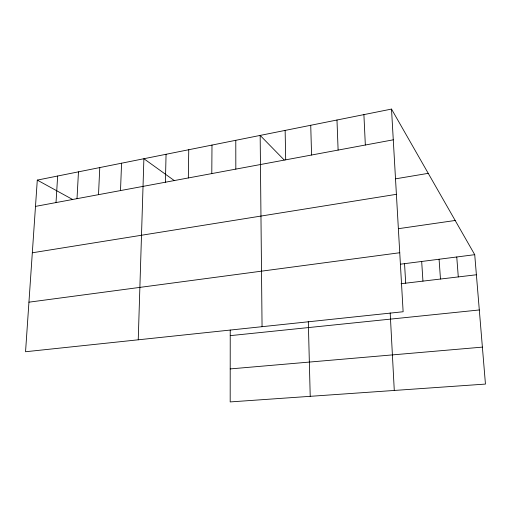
<?xml version="1.0" encoding="UTF-8"?>
<svg xmlns="http://www.w3.org/2000/svg" width="511" height="511" viewBox="0 0 511 511"><rect width="100%" height="100%" fill="white"/><g stroke="black" fill="none" stroke-linecap="round" stroke-linejoin="round"><path stroke-width="0.77" d="M230.231 330.087L230.186 401.921L485.45 384.08L474.725 254.682L391.515 109.079L37.29 180.102L25.55 351.74L403.128 311.748L391.515 109.079M211.79 173.587L211.995 145.073M188.323 177.956L188.757 149.729M165.411 182.216L166.062 154.277M138.238 339.802L143.891 158.723L174.334 180.613M120.507 190.571L121.573 163.201M98.508 194.665L99.773 167.57M77.014 198.664L78.47 171.843M56.018 202.573L57.647 176.02M35.489 206.393L393.278 139.816M395.591 178.824L428.244 173.344M32.321 252.785L396.402 194.321M398.465 228.679L455.18 220.477M28.942 302.18L399.749 252.734M400.713 264.155L474.725 254.682M401.065 283.726L476.393 274.765M230.231 335.644L479.305 309.966M230.206 368.916L482.384 347.122M37.29 180.102L72.441 199.386M284.199 159.994L260.163 135.415L262.06 326.689M456.757 256.982L458.29 276.917M439.077 259.249L440.476 279.038M421.677 261.472L422.948 281.12M404.546 263.67L405.696 283.171M390.18 312.917L394.281 390.455M363.902 114.617L365.339 145.015M336.979 120.015L338.11 150.081M310.733 125.272L311.569 155.018M308.305 321.31L310.215 396.332M285.138 130.407L285.694 159.834M235.788 140.301L235.827 169.115"/></g></svg>
